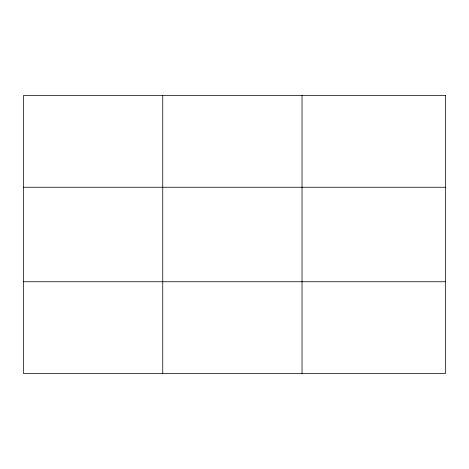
<?xml version="1.0" encoding="UTF-8"?>
<svg xmlns="http://www.w3.org/2000/svg" width="469" height="469" viewBox="0 0 469 469"><rect width="100%" height="100%" fill="white"/><g stroke="black" fill="none" stroke-linecap="round" stroke-linejoin="round"><path stroke-width="0.7" d="M162.743 95.535L162.743 373.465M302.036 95.535L302.036 373.465M23.45 187.254L445.55 187.254M23.45 281.746L445.55 281.746M445.55 95.535L445.55 373.465L23.45 373.465L23.45 95.535L445.55 95.535"/></g></svg>
